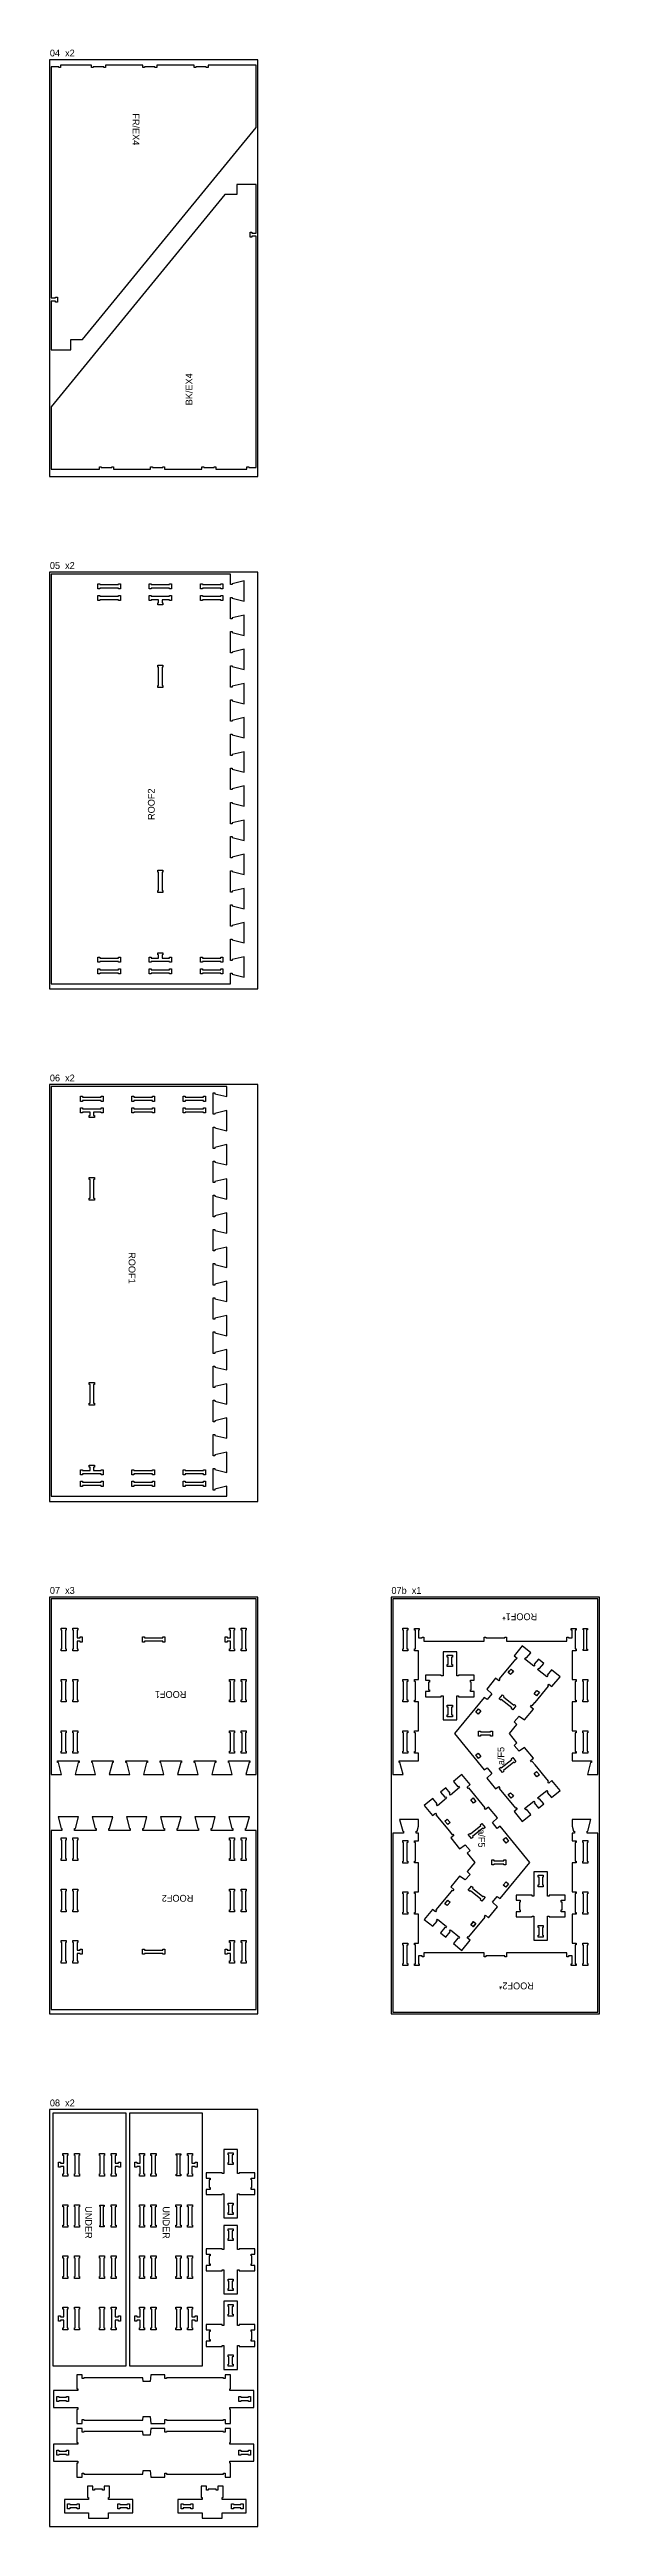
# Model space of a CAD drawing. Header units: inches. Extents: x -19170 to 42346, y 18707 to 54393.
# Drawn here: x 9126 to 12346, y 21707 to 36206 of the extents above; entities that cross this region are included whole.
import ezdxf

# ---------------------------------------------------------------- set-up
doc = ezdxf.new("R2010")
doc.units = ezdxf.units.IN
doc.header["$MEASUREMENT"] = 0
for name, color, linetype in [('0_SHEET_StructuralSheet 2440x1220x18', 1, 'CONTINUOUS'), ('1_3mmTOOL_2mmDEEP_CENTRE', 2, 'CONTINUOUS'), ('4_6mmTOOL_CUTTHROUGH_INSIDE', 4, 'CONTINUOUS'), ('5_6mmTOOL_CUTTHROUGH_OUTSIDE', 5, 'CONTINUOUS')]:
    doc.layers.add(name, color=color, linetype=linetype)

msp = doc.modelspace()

# ---------------------------------------------------------------- linework, layer by layer
at = {"layer": '0_SHEET_StructuralSheet 2440x1220x18'}
for points in [[(9126, 36147), (9126, 33707), (10346, 33707), (10346, 36147)], [(9126, 33147), (9126, 30707), (10346, 30707), (10346, 33147)], [(9126, 30147), (9126, 27707), (10346, 27707), (10346, 30147)], [(9126, 27147), (9126, 24707), (10346, 24707), (10346, 27147)], [(11126, 27147), (11126, 24707), (12346, 24707), (12346, 27147)], [(9126, 24147), (9126, 21707), (10346, 21707), (10346, 24147)]]:
    msp.add_lwpolyline(points, close=True, dxfattribs=at)
at = {"layer": '4_6mmTOOL_CUTTHROUGH_INSIDE'}
for points in [[(9529, 33049), (9529, 33054), (9421, 33054), (9421, 33049), (9409, 33049), (9409, 33079), (9421, 33079), (9421, 33074), (9529, 33074), (9529, 33079), (9541, 33079), (9541, 33049)], [(9709, 33049), (9709, 33079), (9721, 33079), (9721, 33074), (9829, 33074), (9829, 33079), (9841, 33079), (9841, 33049), (9829, 33049), (9829, 33054), (9721, 33054), (9721, 33049)], [(10009, 33049), (10009, 33079), (10021, 33079), (10021, 33074), (10129, 33074), (10129, 33079), (10141, 33079), (10141, 33049), (10129, 33049), (10129, 33054), (10021, 33054), (10021, 33049)], [(9529, 32981), (9529, 32986), (9421, 32986), (9421, 32981), (9409, 32981), (9409, 33011), (9421, 33011), (9421, 33006), (9529, 33006), (9529, 33011), (9541, 33011), (9541, 32981)], [(9760, 32955), (9760, 32967), (9765, 32967), (9765, 32986), (9721, 32986), (9721, 32981), (9709, 32981), (9709, 33011), (9721, 33011), (9721, 33006), (9829, 33006), (9829, 33011), (9841, 33011), (9841, 32981), (9829, 32981), (9829, 32986), (9785, 32986), (9785, 32967), (9790, 32967), (9790, 32955)], [(10009, 32981), (10009, 33011), (10021, 33011), (10021, 33006), (10129, 33006), (10129, 33011), (10141, 33011), (10141, 32981), (10129, 32981), (10129, 32986), (10021, 32986), (10021, 32981)], [(9760, 32471), (9760, 32483), (9765, 32483), (9765, 32591), (9760, 32591), (9760, 32603), (9790, 32603), (9790, 32591), (9785, 32591), (9785, 32483), (9790, 32483), (9790, 32471)], [(9760, 31403), (9790, 31403), (9790, 31391), (9785, 31391), (9785, 31283), (9790, 31283), (9790, 31271), (9760, 31271), (9760, 31283), (9765, 31283), (9765, 31391), (9760, 31391)], [(9529, 30893), (9541, 30893), (9541, 30863), (9529, 30863), (9529, 30868), (9421, 30868), (9421, 30863), (9409, 30863), (9409, 30893), (9421, 30893), (9421, 30888), (9529, 30888)], [(9760, 30919), (9790, 30919), (9790, 30907), (9785, 30907), (9785, 30888), (9829, 30888), (9829, 30893), (9841, 30893), (9841, 30863), (9829, 30863), (9829, 30868), (9721, 30868), (9721, 30863), (9709, 30863), (9709, 30893), (9721, 30893), (9721, 30888), (9765, 30888), (9765, 30907), (9760, 30907)], [(10009, 30893), (10021, 30893), (10021, 30888), (10129, 30888), (10129, 30893), (10141, 30893), (10141, 30863), (10129, 30863), (10129, 30868), (10021, 30868), (10021, 30863), (10009, 30863)], [(9529, 30825), (9541, 30825), (9541, 30795), (9529, 30795), (9529, 30800), (9421, 30800), (9421, 30795), (9409, 30795), (9409, 30825), (9421, 30825), (9421, 30820), (9529, 30820)], [(9709, 30825), (9721, 30825), (9721, 30820), (9829, 30820), (9829, 30825), (9841, 30825), (9841, 30795), (9829, 30795), (9829, 30800), (9721, 30800), (9721, 30795), (9709, 30795)], [(10009, 30825), (10021, 30825), (10021, 30820), (10129, 30820), (10129, 30825), (10141, 30825), (10141, 30795), (10129, 30795), (10129, 30800), (10021, 30800), (10021, 30795), (10009, 30795)], [(9440, 30049), (9428, 30049), (9428, 30054), (9320, 30054), (9320, 30049), (9308, 30049), (9308, 30079), (9320, 30079), (9320, 30074), (9428, 30074), (9428, 30079), (9440, 30079)], [(9740, 30049), (9728, 30049), (9728, 30054), (9620, 30054), (9620, 30049), (9608, 30049), (9608, 30079), (9620, 30079), (9620, 30074), (9728, 30074), (9728, 30079), (9740, 30079)], [(9908, 30049), (9908, 30079), (9920, 30079), (9920, 30074), (10028, 30074), (10028, 30079), (10040, 30079), (10040, 30049), (10028, 30049), (10028, 30054), (9920, 30054), (9920, 30049)], [(9389, 29955), (9359, 29955), (9359, 29967), (9364, 29967), (9364, 29986), (9320, 29986), (9320, 29981), (9308, 29981), (9308, 30011), (9320, 30011), (9320, 30006), (9428, 30006), (9428, 30011), (9440, 30011), (9440, 29981), (9428, 29981), (9428, 29986), (9384, 29986), (9384, 29967), (9389, 29967)], [(9740, 29981), (9728, 29981), (9728, 29986), (9620, 29986), (9620, 29981), (9608, 29981), (9608, 30011), (9620, 30011), (9620, 30006), (9728, 30006), (9728, 30011), (9740, 30011)], [(9908, 29981), (9908, 30011), (9920, 30011), (9920, 30006), (10028, 30006), (10028, 30011), (10040, 30011), (10040, 29981), (10028, 29981), (10028, 29986), (9920, 29986), (9920, 29981)], [(9389, 29471), (9359, 29471), (9359, 29483), (9364, 29483), (9364, 29591), (9359, 29591), (9359, 29603), (9389, 29603), (9389, 29591), (9384, 29591), (9384, 29483), (9389, 29483)], [(9389, 28403), (9389, 28391), (9384, 28391), (9384, 28283), (9389, 28283), (9389, 28271), (9359, 28271), (9359, 28283), (9364, 28283), (9364, 28391), (9359, 28391), (9359, 28403)], [(9389, 27919), (9389, 27907), (9384, 27907), (9384, 27888), (9428, 27888), (9428, 27893), (9440, 27893), (9440, 27863), (9428, 27863), (9428, 27868), (9320, 27868), (9320, 27863), (9308, 27863), (9308, 27893), (9320, 27893), (9320, 27888), (9364, 27888), (9364, 27907), (9359, 27907), (9359, 27919)], [(9740, 27893), (9740, 27863), (9728, 27863), (9728, 27868), (9620, 27868), (9620, 27863), (9608, 27863), (9608, 27893), (9620, 27893), (9620, 27888), (9728, 27888), (9728, 27893)], [(9908, 27893), (9920, 27893), (9920, 27888), (10028, 27888), (10028, 27893), (10040, 27893), (10040, 27863), (10028, 27863), (10028, 27868), (9920, 27868), (9920, 27863), (9908, 27863)], [(9440, 27825), (9440, 27795), (9428, 27795), (9428, 27800), (9320, 27800), (9320, 27795), (9308, 27795), (9308, 27825), (9320, 27825), (9320, 27820), (9428, 27820), (9428, 27825)], [(9740, 27825), (9740, 27795), (9728, 27795), (9728, 27800), (9620, 27800), (9620, 27795), (9608, 27795), (9608, 27825), (9620, 27825), (9620, 27820), (9728, 27820), (9728, 27825)], [(9908, 27825), (9920, 27825), (9920, 27820), (10028, 27820), (10028, 27825), (10040, 27825), (10040, 27795), (10028, 27795), (10028, 27800), (9920, 27800), (9920, 27795), (9908, 27795)], [(9224, 26833), (9194, 26833), (9194, 26845), (9199, 26845), (9199, 26953), (9194, 26953), (9194, 26965), (9224, 26965), (9224, 26953), (9219, 26953), (9219, 26845), (9224, 26845)], [(9292, 26833), (9262, 26833), (9262, 26845), (9267, 26845), (9267, 26953), (9262, 26953), (9262, 26965), (9292, 26965), (9292, 26953), (9287, 26953), (9287, 26909), (9306, 26909), (9306, 26914), (9318, 26914), (9318, 26884), (9306, 26884), (9306, 26889), (9287, 26889), (9287, 26845), (9292, 26845)], [(9670, 26884), (9670, 26914), (9682, 26914), (9682, 26909), (9790, 26909), (9790, 26914), (9802, 26914), (9802, 26884), (9790, 26884), (9790, 26889), (9682, 26889), (9682, 26884)], [(10180, 26833), (10180, 26845), (10185, 26845), (10185, 26889), (10166, 26889), (10166, 26884), (10154, 26884), (10154, 26914), (10166, 26914), (10166, 26909), (10185, 26909), (10185, 26953), (10180, 26953), (10180, 26965), (10210, 26965), (10210, 26953), (10205, 26953), (10205, 26845), (10210, 26845), (10210, 26833)], [(10248, 26833), (10248, 26845), (10253, 26845), (10253, 26953), (10248, 26953), (10248, 26965), (10278, 26965), (10278, 26953), (10273, 26953), (10273, 26845), (10278, 26845), (10278, 26833)], [(11224, 26965), (11224, 26953), (11219, 26953), (11219, 26845), (11224, 26845), (11224, 26833), (11194, 26833), (11194, 26845), (11199, 26845), (11199, 26953), (11194, 26953), (11194, 26965)], [(12250, 26963), (12276, 26963), (12276, 26955), (12271, 26955), (12271, 26843), (12276, 26843), (12276, 26835), (12250, 26835), (12250, 26843), (12255, 26843), (12255, 26955), (12250, 26955)], [(11455, 26740), (11455, 26752), (11460, 26752), (11460, 26796), (11455, 26796), (11455, 26808), (11485, 26808), (11485, 26796), (11480, 26796), (11480, 26752), (11485, 26752), (11485, 26740)], [(11812, 26705), (11820, 26715), (11828, 26725), (11820, 26715)], [(11842, 26714), (11826, 26693), (11812, 26705), (11828, 26725)], [(11826, 26693), (11834, 26704), (11842, 26714), (11834, 26704)], [(9224, 26545), (9224, 26533), (9194, 26533), (9194, 26545), (9199, 26545), (9199, 26653), (9194, 26653), (9194, 26665), (9224, 26665), (9224, 26653), (9219, 26653), (9219, 26545)], [(9292, 26545), (9292, 26533), (9262, 26533), (9262, 26545), (9267, 26545), (9267, 26653), (9262, 26653), (9262, 26665), (9292, 26665), (9292, 26653), (9287, 26653), (9287, 26545)], [(10180, 26545), (10185, 26545), (10185, 26653), (10180, 26653), (10180, 26665), (10210, 26665), (10210, 26653), (10205, 26653), (10205, 26545), (10210, 26545), (10210, 26533), (10180, 26533)], [(10248, 26545), (10253, 26545), (10253, 26653), (10248, 26653), (10248, 26665), (10278, 26665), (10278, 26653), (10273, 26653), (10273, 26545), (10278, 26545), (10278, 26533), (10248, 26533)], [(11224, 26665), (11224, 26653), (11219, 26653), (11219, 26545), (11224, 26545), (11224, 26533), (11194, 26533), (11194, 26545), (11199, 26545), (11199, 26653), (11194, 26653), (11194, 26665)], [(11838, 26487), (11829, 26495), (11832, 26499), (11771, 26548), (11768, 26544), (11759, 26552), (11778, 26575), (11787, 26567), (11784, 26564), (11844, 26514), (11848, 26518), (11857, 26511)], [(11977, 26569), (11963, 26581), (11980, 26601), (11994, 26590)], [(12248, 26665), (12278, 26665), (12278, 26653), (12273, 26653), (12273, 26545), (12278, 26545), (12278, 26533), (12248, 26533), (12248, 26545), (12253, 26545), (12253, 26653), (12248, 26653)], [(11455, 26514), (11485, 26514), (11485, 26502), (11480, 26502), (11480, 26458), (11485, 26458), (11485, 26446), (11455, 26446), (11455, 26458), (11460, 26458), (11460, 26502), (11455, 26502)], [(11636, 26461), (11622, 26473), (11638, 26493), (11652, 26481)], [(9224, 26365), (9224, 26353), (9219, 26353), (9219, 26245), (9224, 26245), (9224, 26233), (9194, 26233), (9194, 26245), (9199, 26245), (9199, 26353), (9194, 26353), (9194, 26365)], [(9292, 26365), (9292, 26353), (9287, 26353), (9287, 26245), (9292, 26245), (9292, 26233), (9262, 26233), (9262, 26245), (9267, 26245), (9267, 26353), (9262, 26353), (9262, 26365)], [(10180, 26365), (10210, 26365), (10210, 26353), (10205, 26353), (10205, 26245), (10210, 26245), (10210, 26233), (10180, 26233), (10180, 26245), (10185, 26245), (10185, 26353), (10180, 26353)], [(10248, 26365), (10278, 26365), (10278, 26353), (10273, 26353), (10273, 26245), (10278, 26245), (10278, 26233), (10248, 26233), (10248, 26245), (10253, 26245), (10253, 26353), (10248, 26353)], [(11224, 26365), (11224, 26353), (11219, 26353), (11219, 26245), (11224, 26245), (11224, 26233), (11194, 26233), (11194, 26245), (11199, 26245), (11199, 26353), (11194, 26353), (11194, 26365)], [(11707, 26333), (11707, 26338), (11649, 26338), (11649, 26333), (11637, 26333), (11637, 26363), (11649, 26363), (11649, 26358), (11707, 26358), (11707, 26363), (11719, 26363), (11719, 26333)], [(12248, 26365), (12278, 26365), (12278, 26353), (12273, 26353), (12273, 26245), (12278, 26245), (12278, 26233), (12248, 26233), (12248, 26245), (12253, 26245), (12253, 26353), (12248, 26353)], [(11652, 26214), (11638, 26203), (11622, 26223), (11636, 26234)], [(11759, 26144), (11768, 26151), (11771, 26147), (11832, 26197), (11829, 26200), (11838, 26208), (11857, 26185), (11848, 26177), (11845, 26181), (11784, 26132), (11787, 26128), (11778, 26120)], [(11963, 26115), (11977, 26126), (11994, 26106), (11980, 26095)], [(11609, 25940), (11601, 25950), (11593, 25960), (11607, 25971), (11615, 25961), (11623, 25951)], [(11826, 26002), (11834, 25992), (11842, 25982), (11828, 25970), (11820, 25981), (11812, 25991)], [(11472, 25827), (11458, 25815), (11441, 25836), (11455, 25847)], [(11597, 25734), (11578, 25757), (11587, 25764), (11591, 25761), (11651, 25810), (11648, 25814), (11657, 25821), (11676, 25798), (11667, 25790), (11664, 25794), (11603, 25745), (11606, 25741)], [(9224, 25605), (9194, 25605), (9194, 25617), (9199, 25617), (9199, 25725), (9194, 25725), (9194, 25737), (9224, 25737), (9224, 25725), (9219, 25725), (9219, 25617), (9224, 25617)], [(9292, 25605), (9262, 25605), (9262, 25617), (9267, 25617), (9267, 25725), (9262, 25725), (9262, 25737), (9292, 25737), (9292, 25725), (9287, 25725), (9287, 25617), (9292, 25617)], [(10180, 25605), (10180, 25617), (10185, 25617), (10185, 25725), (10180, 25725), (10180, 25737), (10210, 25737), (10210, 25725), (10205, 25725), (10205, 25617), (10210, 25617), (10210, 25605)], [(10248, 25605), (10248, 25617), (10253, 25617), (10253, 25725), (10248, 25725), (10248, 25737), (10278, 25737), (10278, 25725), (10273, 25725), (10273, 25617), (10278, 25617), (10278, 25605)], [(11224, 25590), (11194, 25590), (11194, 25602), (11199, 25602), (11199, 25710), (11194, 25710), (11194, 25722), (11224, 25722), (11224, 25710), (11219, 25710), (11219, 25602), (11224, 25602)], [(11799, 25707), (11783, 25728), (11797, 25739), (11813, 25719)], [(12248, 25590), (12248, 25602), (12253, 25602), (12253, 25710), (12248, 25710), (12248, 25722), (12278, 25722), (12278, 25710), (12273, 25710), (12273, 25602), (12278, 25602), (12278, 25590)], [(11716, 25609), (11728, 25609), (11728, 25604), (11786, 25604), (11786, 25609), (11798, 25609), (11798, 25579), (11786, 25579), (11786, 25584), (11728, 25584), (11728, 25579), (11716, 25579)], [(9224, 25317), (9224, 25305), (9194, 25305), (9194, 25317), (9199, 25317), (9199, 25425), (9194, 25425), (9194, 25437), (9224, 25437), (9224, 25425), (9219, 25425), (9219, 25317)], [(9292, 25317), (9292, 25305), (9262, 25305), (9262, 25317), (9267, 25317), (9267, 25425), (9262, 25425), (9262, 25437), (9292, 25437), (9292, 25425), (9287, 25425), (9287, 25317)], [(10180, 25317), (10185, 25317), (10185, 25425), (10180, 25425), (10180, 25437), (10210, 25437), (10210, 25425), (10205, 25425), (10205, 25317), (10210, 25317), (10210, 25305), (10180, 25305)], [(10248, 25317), (10253, 25317), (10253, 25425), (10248, 25425), (10248, 25437), (10278, 25437), (10278, 25425), (10273, 25425), (10273, 25317), (10278, 25317), (10278, 25305), (10248, 25305)], [(11224, 25290), (11194, 25290), (11194, 25302), (11199, 25302), (11199, 25410), (11194, 25410), (11194, 25422), (11224, 25422), (11224, 25410), (11219, 25410), (11219, 25302), (11224, 25302)], [(11597, 25454), (11606, 25447), (11603, 25443), (11664, 25394), (11667, 25397), (11676, 25390), (11657, 25367), (11648, 25374), (11651, 25378), (11591, 25427), (11588, 25423), (11578, 25431)], [(11799, 25480), (11813, 25469), (11797, 25449), (11783, 25460)], [(11987, 25451), (11987, 25463), (11992, 25463), (11992, 25507), (11987, 25507), (11987, 25519), (12017, 25519), (12017, 25507), (12012, 25507), (12012, 25463), (12017, 25463), (12017, 25451)], [(12248, 25290), (12248, 25302), (12253, 25302), (12253, 25410), (12248, 25410), (12248, 25422), (12278, 25422), (12278, 25410), (12273, 25410), (12273, 25302), (12278, 25302), (12278, 25290)], [(11472, 25361), (11455, 25341), (11441, 25352), (11458, 25372)], [(11609, 25248), (11601, 25238), (11593, 25228), (11601, 25238)], [(11623, 25237), (11607, 25217), (11593, 25228), (11609, 25248)], [(11623, 25237), (11615, 25227), (11607, 25217), (11615, 25227)], [(9224, 25137), (9224, 25125), (9219, 25125), (9219, 25017), (9224, 25017), (9224, 25005), (9194, 25005), (9194, 25017), (9199, 25017), (9199, 25125), (9194, 25125), (9194, 25137)], [(9292, 25137), (9292, 25125), (9287, 25125), (9287, 25081), (9306, 25081), (9306, 25086), (9318, 25086), (9318, 25056), (9306, 25056), (9306, 25061), (9287, 25061), (9287, 25017), (9292, 25017), (9292, 25005), (9262, 25005), (9262, 25017), (9267, 25017), (9267, 25125), (9262, 25125), (9262, 25137)], [(9670, 25086), (9682, 25086), (9682, 25081), (9790, 25081), (9790, 25086), (9802, 25086), (9802, 25056), (9790, 25056), (9790, 25061), (9682, 25061), (9682, 25056), (9670, 25056)], [(10154, 25086), (10166, 25086), (10166, 25081), (10185, 25081), (10185, 25125), (10180, 25125), (10180, 25137), (10210, 25137), (10210, 25125), (10205, 25125), (10205, 25017), (10210, 25017), (10210, 25005), (10180, 25005), (10180, 25017), (10185, 25017), (10185, 25061), (10166, 25061), (10166, 25056), (10154, 25056)], [(10248, 25137), (10278, 25137), (10278, 25125), (10273, 25125), (10273, 25017), (10278, 25017), (10278, 25005), (10248, 25005), (10248, 25017), (10253, 25017), (10253, 25125), (10248, 25125)], [(11224, 25110), (11219, 25110), (11219, 25002), (11224, 25002), (11224, 24990), (11194, 24990), (11194, 25002), (11199, 25002), (11199, 25110), (11194, 25110), (11194, 25122), (11224, 25122)], [(11987, 25225), (12017, 25225), (12017, 25213), (12012, 25213), (12012, 25169), (12017, 25169), (12017, 25157), (11987, 25157), (11987, 25169), (11992, 25169), (11992, 25213), (11987, 25213)], [(12248, 25110), (12248, 25122), (12278, 25122), (12278, 25110), (12273, 25110), (12273, 25002), (12278, 25002), (12278, 24990), (12248, 24990), (12248, 25002), (12253, 25002), (12253, 25110)], [(9234, 23758), (9204, 23758), (9204, 23770), (9209, 23770), (9209, 23814), (9190, 23814), (9190, 23809), (9178, 23809), (9178, 23839), (9190, 23839), (9190, 23834), (9209, 23834), (9209, 23878), (9204, 23878), (9204, 23890), (9234, 23890), (9234, 23878), (9229, 23878), (9229, 23770), (9234, 23770)], [(9302, 23758), (9272, 23758), (9272, 23770), (9277, 23770), (9277, 23878), (9272, 23878), (9272, 23890), (9302, 23890), (9302, 23878), (9297, 23878), (9297, 23770), (9302, 23770)], [(9418, 23758), (9418, 23770), (9423, 23770), (9423, 23878), (9418, 23878), (9418, 23890), (9448, 23890), (9448, 23878), (9443, 23878), (9443, 23770), (9448, 23770), (9448, 23758)], [(9486, 23758), (9486, 23770), (9491, 23770), (9491, 23878), (9486, 23878), (9486, 23890), (9516, 23890), (9516, 23878), (9511, 23878), (9511, 23834), (9530, 23834), (9530, 23839), (9542, 23839), (9542, 23809), (9530, 23809), (9530, 23814), (9511, 23814), (9511, 23770), (9516, 23770), (9516, 23758)], [(9682, 23758), (9652, 23758), (9652, 23770), (9657, 23770), (9657, 23814), (9638, 23814), (9638, 23809), (9626, 23809), (9626, 23839), (9638, 23839), (9638, 23834), (9657, 23834), (9657, 23878), (9652, 23878), (9652, 23890), (9682, 23890), (9682, 23878), (9677, 23878), (9677, 23770), (9682, 23770)], [(9750, 23758), (9720, 23758), (9720, 23770), (9725, 23770), (9725, 23878), (9720, 23878), (9720, 23890), (9750, 23890), (9750, 23878), (9745, 23878), (9745, 23770), (9750, 23770)], [(9868, 23760), (9868, 23768), (9873, 23768), (9873, 23880), (9868, 23880), (9868, 23888), (9894, 23888), (9894, 23880), (9889, 23880), (9889, 23768), (9894, 23768), (9894, 23760)], [(9934, 23758), (9934, 23770), (9939, 23770), (9939, 23878), (9934, 23878), (9934, 23890), (9964, 23890), (9964, 23878), (9959, 23878), (9959, 23834), (9978, 23834), (9978, 23839), (9990, 23839), (9990, 23809), (9978, 23809), (9978, 23814), (9959, 23814), (9959, 23770), (9964, 23770), (9964, 23758)], [(10171, 23826), (10171, 23838), (10176, 23838), (10176, 23882), (10171, 23882), (10171, 23894), (10201, 23894), (10201, 23882), (10196, 23882), (10196, 23838), (10201, 23838), (10201, 23826)], [(9234, 23458), (9204, 23458), (9204, 23470), (9209, 23470), (9209, 23578), (9204, 23578), (9204, 23590), (9234, 23590), (9234, 23578), (9229, 23578), (9229, 23470), (9234, 23470)], [(9302, 23458), (9272, 23458), (9272, 23470), (9277, 23470), (9277, 23578), (9272, 23578), (9272, 23590), (9302, 23590), (9302, 23578), (9297, 23578), (9297, 23470), (9302, 23470)], [(9420, 23460), (9420, 23468), (9425, 23468), (9425, 23580), (9420, 23580), (9420, 23588), (9446, 23588), (9446, 23580), (9441, 23580), (9441, 23468), (9446, 23468), (9446, 23460)], [(9486, 23458), (9486, 23470), (9491, 23470), (9491, 23578), (9486, 23578), (9486, 23590), (9516, 23590), (9516, 23578), (9511, 23578), (9511, 23470), (9516, 23470), (9516, 23458)], [(9682, 23458), (9652, 23458), (9652, 23470), (9657, 23470), (9657, 23578), (9652, 23578), (9652, 23590), (9682, 23590), (9682, 23578), (9677, 23578), (9677, 23470), (9682, 23470)], [(9750, 23458), (9720, 23458), (9720, 23470), (9725, 23470), (9725, 23578), (9720, 23578), (9720, 23590), (9750, 23590), (9750, 23578), (9745, 23578), (9745, 23470), (9750, 23470)], [(9866, 23458), (9866, 23470), (9871, 23470), (9871, 23578), (9866, 23578), (9866, 23590), (9896, 23590), (9896, 23578), (9891, 23578), (9891, 23470), (9896, 23470), (9896, 23458)], [(9934, 23458), (9934, 23470), (9939, 23470), (9939, 23578), (9934, 23578), (9934, 23590), (9964, 23590), (9964, 23578), (9959, 23578), (9959, 23470), (9964, 23470), (9964, 23458)], [(10171, 23600), (10201, 23600), (10201, 23588), (10196, 23588), (10196, 23544), (10201, 23544), (10201, 23532), (10171, 23532), (10171, 23544), (10176, 23544), (10176, 23588), (10171, 23588)], [(10171, 23381), (10171, 23393), (10176, 23393), (10176, 23437), (10171, 23437), (10171, 23449), (10201, 23449), (10201, 23437), (10196, 23437), (10196, 23393), (10201, 23393), (10201, 23381)], [(9234, 23158), (9204, 23158), (9204, 23170), (9209, 23170), (9209, 23278), (9204, 23278), (9204, 23290), (9234, 23290), (9234, 23278), (9229, 23278), (9229, 23170), (9234, 23170)], [(9302, 23158), (9272, 23158), (9272, 23170), (9277, 23170), (9277, 23278), (9272, 23278), (9272, 23290), (9302, 23290), (9302, 23278), (9297, 23278), (9297, 23170), (9302, 23170)], [(9418, 23158), (9418, 23170), (9423, 23170), (9423, 23278), (9418, 23278), (9418, 23290), (9448, 23290), (9448, 23278), (9443, 23278), (9443, 23170), (9448, 23170), (9448, 23158)], [(9486, 23158), (9486, 23170), (9491, 23170), (9491, 23278), (9486, 23278), (9486, 23290), (9516, 23290), (9516, 23278), (9511, 23278), (9511, 23170), (9516, 23170), (9516, 23158)], [(9682, 23158), (9652, 23158), (9652, 23170), (9657, 23170), (9657, 23278), (9652, 23278), (9652, 23290), (9682, 23290), (9682, 23278), (9677, 23278), (9677, 23170), (9682, 23170)], [(9750, 23158), (9720, 23158), (9720, 23170), (9725, 23170), (9725, 23278), (9720, 23278), (9720, 23290), (9750, 23290), (9750, 23278), (9745, 23278), (9745, 23170), (9750, 23170)], [(9866, 23158), (9866, 23170), (9871, 23170), (9871, 23278), (9866, 23278), (9866, 23290), (9896, 23290), (9896, 23278), (9891, 23278), (9891, 23170), (9896, 23170), (9896, 23158)], [(9934, 23158), (9934, 23170), (9939, 23170), (9939, 23278), (9934, 23278), (9934, 23290), (9964, 23290), (9964, 23278), (9959, 23278), (9959, 23170), (9964, 23170), (9964, 23158)], [(10201, 23155), (10201, 23143), (10196, 23143), (10196, 23099), (10201, 23099), (10201, 23087), (10171, 23087), (10171, 23099), (10176, 23099), (10176, 23143), (10171, 23143), (10171, 23155)], [(9234, 22858), (9204, 22858), (9204, 22870), (9209, 22870), (9209, 22914), (9190, 22914), (9190, 22909), (9178, 22909), (9178, 22939), (9190, 22939), (9190, 22934), (9209, 22934), (9209, 22978), (9204, 22978), (9204, 22990), (9234, 22990), (9234, 22978), (9229, 22978), (9229, 22870), (9234, 22870)], [(9302, 22858), (9272, 22858), (9272, 22870), (9277, 22870), (9277, 22978), (9272, 22978), (9272, 22990), (9302, 22990), (9302, 22978), (9297, 22978), (9297, 22870), (9302, 22870)], [(9418, 22858), (9418, 22870), (9423, 22870), (9423, 22978), (9418, 22978), (9418, 22990), (9448, 22990), (9448, 22978), (9443, 22978), (9443, 22870), (9448, 22870), (9448, 22858)], [(9486, 22858), (9486, 22870), (9491, 22870), (9491, 22978), (9486, 22978), (9486, 22990), (9516, 22990), (9516, 22978), (9511, 22978), (9511, 22934), (9530, 22934), (9530, 22939), (9542, 22939), (9542, 22909), (9530, 22909), (9530, 22914), (9511, 22914), (9511, 22870), (9516, 22870), (9516, 22858)], [(9682, 22858), (9652, 22858), (9652, 22870), (9657, 22870), (9657, 22914), (9638, 22914), (9638, 22909), (9626, 22909), (9626, 22939), (9638, 22939), (9638, 22934), (9657, 22934), (9657, 22978), (9652, 22978), (9652, 22990), (9682, 22990), (9682, 22978), (9677, 22978), (9677, 22870), (9682, 22870)], [(9750, 22858), (9720, 22858), (9720, 22870), (9725, 22870), (9725, 22978), (9720, 22978), (9720, 22990), (9750, 22990), (9750, 22978), (9745, 22978), (9745, 22870), (9750, 22870)], [(9866, 22858), (9866, 22870), (9871, 22870), (9871, 22978), (9866, 22978), (9866, 22990), (9896, 22990), (9896, 22978), (9891, 22978), (9891, 22870), (9896, 22870), (9896, 22858)], [(9934, 22858), (9934, 22870), (9939, 22870), (9939, 22978), (9934, 22978), (9934, 22990), (9964, 22990), (9964, 22978), (9959, 22978), (9959, 22934), (9978, 22934), (9978, 22939), (9990, 22939), (9990, 22909), (9978, 22909), (9978, 22914), (9959, 22914), (9959, 22870), (9964, 22870), (9964, 22858)], [(10171, 22938), (10171, 22950), (10176, 22950), (10176, 22994), (10171, 22994), (10171, 23006), (10201, 23006), (10201, 22994), (10196, 22994), (10196, 22950), (10201, 22950), (10201, 22938)], [(10171, 22712), (10201, 22712), (10201, 22700), (10196, 22700), (10196, 22656), (10201, 22656), (10201, 22644), (10171, 22644), (10171, 22656), (10176, 22656), (10176, 22700), (10171, 22700)], [(9237, 22468), (9237, 22438), (9225, 22438), (9225, 22443), (9181, 22443), (9181, 22438), (9169, 22438), (9169, 22468), (9181, 22468), (9181, 22463), (9225, 22463), (9225, 22468)], [(10235, 22468), (10247, 22468), (10247, 22463), (10291, 22463), (10291, 22468), (10303, 22468), (10303, 22438), (10291, 22438), (10291, 22443), (10247, 22443), (10247, 22438), (10235, 22438)], [(9237, 22123), (9225, 22123), (9225, 22128), (9181, 22128), (9181, 22123), (9169, 22123), (9169, 22153), (9181, 22153), (9181, 22148), (9225, 22148), (9225, 22153), (9237, 22153)], [(10235, 22123), (10235, 22153), (10247, 22153), (10247, 22148), (10291, 22148), (10291, 22153), (10303, 22153), (10303, 22123), (10291, 22123), (10291, 22128), (10247, 22128), (10247, 22123)], [(9300, 21810), (9288, 21810), (9288, 21815), (9244, 21815), (9244, 21810), (9232, 21810), (9232, 21840), (9244, 21840), (9244, 21835), (9288, 21835), (9288, 21840), (9300, 21840)], [(9526, 21840), (9538, 21840), (9538, 21835), (9582, 21835), (9582, 21840), (9594, 21840), (9594, 21810), (9582, 21810), (9582, 21815), (9538, 21815), (9538, 21810), (9526, 21810)], [(9965, 21810), (9953, 21810), (9953, 21815), (9909, 21815), (9909, 21810), (9897, 21810), (9897, 21840), (9909, 21840), (9909, 21835), (9953, 21835), (9953, 21840), (9965, 21840)], [(10191, 21840), (10203, 21840), (10203, 21835), (10247, 21835), (10247, 21840), (10259, 21840), (10259, 21810), (10247, 21810), (10247, 21815), (10203, 21815), (10203, 21810), (10191, 21810)]]:
    msp.add_lwpolyline(points, close=True, dxfattribs=at)
at = {"layer": '5_6mmTOOL_CUTTHROUGH_OUTSIDE'}
for points in [[(10336, 35750), (10336, 36115), (10054, 36115), (10054, 36101), (10043, 36101), (10043, 36106), (9982, 36106), (9982, 36101), (9972, 36101), (9972, 36115), (9754, 36115), (9754, 36101), (9743, 36101), (9743, 36106), (9682, 36106), (9682, 36101), (9672, 36101), (9672, 36115), (9454, 36115), (9454, 36101), (9443, 36101), (9443, 36106), (9382, 36106), (9382, 36101), (9372, 36101), (9372, 36115), (9191, 36115), (9191, 36101), (9180, 36101), (9180, 36106), (9136, 36106), (9136, 34752), (9161, 34752), (9161, 34757), (9172, 34757), (9172, 34728), (9161, 34728), (9161, 34733), (9136, 34733), (9136, 34448), (9250, 34448), (9250, 34509), (9320, 34509)], [(10336, 35114), (10311, 35114), (10311, 35109), (10300, 35109), (10300, 35137), (10311, 35137), (10311, 35132), (10336, 35132), (10336, 35417), (10222, 35417), (10222, 35357), (10152, 35357), (9136, 34115), (9136, 33750), (9418, 33750), (9418, 33764), (9429, 33764), (9429, 33759), (9490, 33759), (9490, 33764), (9500, 33764), (9500, 33750), (9718, 33750), (9718, 33764), (9729, 33764), (9729, 33759), (9790, 33759), (9790, 33764), (9800, 33764), (9800, 33750), (10018, 33750), (10018, 33764), (10029, 33764), (10029, 33759), (10090, 33759), (10090, 33764), (10100, 33764), (10100, 33750), (10281, 33750), (10281, 33764), (10292, 33764), (10292, 33759), (10336, 33759)], [(10185, 31999), (10195, 31999), (10195, 31994), (10265, 31977), (10265, 32096), (10195, 32079), (10195, 32074), (10185, 32074), (10185, 32199), (10195, 32199), (10195, 32194), (10265, 32177), (10265, 32296), (10195, 32279), (10195, 32274), (10185, 32274), (10185, 32399), (10195, 32399), (10195, 32394), (10265, 32377), (10265, 32496), (10195, 32479), (10195, 32474), (10185, 32474), (10185, 32599), (10195, 32599), (10195, 32594), (10265, 32577), (10265, 32696), (10195, 32679), (10195, 32674), (10185, 32674), (10185, 32799), (10195, 32799), (10195, 32794), (10265, 32777), (10265, 32896), (10195, 32879), (10195, 32874), (10185, 32874), (10185, 32999), (10195, 32999), (10195, 32994), (10265, 32977), (10265, 33096), (10195, 33079), (10195, 33074), (10185, 33074), (10185, 33136), (9136, 33136), (9136, 30737), (10185, 30737), (10185, 30799), (10195, 30799), (10195, 30794), (10265, 30777), (10265, 30896), (10195, 30879), (10195, 30874), (10185, 30874), (10185, 30999), (10195, 30999), (10195, 30994), (10265, 30977), (10265, 31096), (10195, 31079), (10195, 31074), (10185, 31074), (10185, 31199), (10195, 31199), (10195, 31194), (10265, 31177), (10265, 31296), (10195, 31279), (10195, 31274), (10185, 31274), (10185, 31399), (10195, 31399), (10195, 31394), (10265, 31377), (10265, 31496), (10195, 31479), (10195, 31474), (10185, 31474), (10185, 31599), (10195, 31599), (10195, 31594), (10265, 31577), (10265, 31696), (10195, 31679), (10195, 31674), (10185, 31674), (10185, 31799), (10195, 31799), (10195, 31794), (10265, 31777), (10265, 31896), (10195, 31879), (10195, 31874), (10185, 31874)], [(10084, 28899), (10094, 28899), (10094, 28894), (10164, 28877), (10164, 28996), (10094, 28979), (10094, 28974), (10084, 28974), (10084, 29099), (10094, 29099), (10094, 29094), (10164, 29077), (10164, 29196), (10094, 29179), (10094, 29174), (10084, 29174), (10084, 29299), (10094, 29299), (10094, 29294), (10164, 29277), (10164, 29396), (10094, 29379), (10094, 29374), (10084, 29374), (10084, 29499), (10094, 29499), (10094, 29494), (10164, 29477), (10164, 29596), (10094, 29579), (10094, 29574), (10084, 29574), (10084, 29699), (10094, 29699), (10094, 29694), (10164, 29677), (10164, 29796), (10094, 29779), (10094, 29774), (10084, 29774), (10084, 29899), (10094, 29899), (10094, 29894), (10164, 29877), (10164, 29996), (10094, 29979), (10094, 29974), (10084, 29974), (10084, 30099), (10094, 30099), (10094, 30094), (10164, 30077), (10164, 30136), (9136, 30136), (9136, 27737), (10164, 27737), (10164, 27796), (10094, 27779), (10094, 27774), (10084, 27774), (10084, 27899), (10094, 27899), (10094, 27894), (10164, 27877), (10164, 27996), (10094, 27979), (10094, 27974), (10084, 27974), (10084, 28099), (10094, 28099), (10094, 28094), (10164, 28077), (10164, 28196), (10094, 28179), (10094, 28174), (10084, 28174), (10084, 28299), (10094, 28299), (10094, 28294), (10164, 28277), (10164, 28396), (10094, 28379), (10094, 28374), (10084, 28374), (10084, 28499), (10094, 28499), (10094, 28494), (10164, 28477), (10164, 28596), (10094, 28579), (10094, 28574), (10084, 28574), (10084, 28699), (10094, 28699), (10094, 28694), (10164, 28677), (10164, 28796), (10094, 28779), (10094, 28774), (10084, 28774)], [(10336, 27136), (9136, 27136), (9136, 26109), (9196, 26109), (9178, 26178), (9173, 26178), (9173, 26189), (9299, 26189), (9299, 26178), (9294, 26178), (9276, 26109), (9396, 26109), (9378, 26178), (9373, 26178), (9373, 26189), (9499, 26189), (9499, 26178), (9494, 26178), (9476, 26109), (9596, 26109), (9578, 26178), (9573, 26178), (9573, 26189), (9699, 26189), (9699, 26178), (9694, 26178), (9676, 26109), (9796, 26109), (9778, 26178), (9773, 26178), (9773, 26189), (9899, 26189), (9899, 26178), (9894, 26178), (9876, 26109), (9996, 26109), (9978, 26178), (9973, 26178), (9973, 26189), (10099, 26189), (10099, 26178), (10094, 26178), (10076, 26109), (10196, 26109), (10178, 26178), (10173, 26178), (10173, 26189), (10299, 26189), (10299, 26178), (10294, 26178), (10276, 26109), (10336, 26109)], [(12336, 27136), (11136, 27136), (11136, 26109), (11196, 26109), (11178, 26178), (11173, 26178), (11173, 26189), (11286, 26189), (11286, 26233), (11263, 26233), (11263, 26244), (11268, 26244), (11268, 26353), (11263, 26353), (11263, 26364), (11286, 26364), (11286, 26533), (11263, 26533), (11263, 26544), (11268, 26544), (11268, 26653), (11263, 26653), (11263, 26664), (11286, 26664), (11286, 26833), (11263, 26833), (11263, 26844), (11268, 26844), (11268, 26953), (11263, 26953), (11263, 26964), (11291, 26964), (11291, 26953), (11286, 26953), (11286, 26908), (11307, 26908), (11307, 26913), (11317, 26913), (11317, 26890), (11671, 26890), (11671, 26913), (11681, 26913), (11681, 26908), (11791, 26908), (11791, 26913), (11801, 26913), (11801, 26890), (12155, 26890), (12155, 26913), (12165, 26913), (12165, 26908), (12186, 26908), (12186, 26953), (12181, 26953), (12181, 26964), (12209, 26964), (12209, 26953), (12204, 26953), (12204, 26844), (12209, 26844), (12209, 26833), (12186, 26833), (12186, 26664), (12209, 26664), (12209, 26653), (12204, 26653), (12204, 26544), (12209, 26544), (12209, 26533), (12186, 26533), (12186, 26364), (12209, 26364), (12209, 26353), (12204, 26353), (12204, 26244), (12209, 26244), (12209, 26233), (12186, 26233), (12186, 26189), (12299, 26189), (12299, 26178), (12294, 26178), (12276, 26109), (12336, 26109)], [(11595, 26650), (11590, 26650), (11590, 26661), (11613, 26661), (11613, 26691), (11520, 26691), (11520, 26686), (11510, 26686), (11510, 26827), (11430, 26827), (11430, 26686), (11420, 26686), (11420, 26691), (11327, 26691), (11327, 26661), (11350, 26661), (11350, 26650), (11345, 26650), (11345, 26605), (11350, 26605), (11350, 26594), (11327, 26594), (11327, 26564), (11420, 26564), (11420, 26569), (11430, 26569), (11430, 26428), (11510, 26428), (11510, 26569), (11520, 26569), (11520, 26564), (11613, 26564), (11613, 26594), (11590, 26594), (11590, 26605), (11595, 26605)], [(11908, 26267), (11875, 26245), (11847, 26278), (11863, 26294), (11819, 26348), (11863, 26402), (11847, 26417), (11875, 26451), (11908, 26428), (11959, 26491), (11942, 26505), (11948, 26514), (11952, 26510), (11968, 26530), (11969, 26531), (12047, 26626), (12043, 26629), (12049, 26637), (12067, 26623), (12115, 26681), (12065, 26722), (12040, 26691), (12044, 26688), (12038, 26680), (11984, 26724), (11991, 26732), (11995, 26729), (12020, 26759), (11989, 26784), (11964, 26754), (11968, 26750), (11962, 26742), (11908, 26786), (11915, 26794), (11919, 26791), (11944, 26821), (11894, 26862), (11846, 26804), (11864, 26789), (11857, 26781), (11854, 26784), (11759, 26668), (11763, 26665), (11756, 26657), (11738, 26672), (11687, 26609), (11716, 26581), (11688, 26547), (11670, 26560), (11497, 26348), (11670, 26136), (11688, 26148), (11716, 26115), (11687, 26087), (11738, 26024), (11756, 26038), (11763, 26030), (11759, 26027), (11854, 25911), (11857, 25915), (11864, 25906), (11846, 25892), (11894, 25833), (11944, 25874), (11919, 25905), (11915, 25901), (11908, 25910), (11962, 25953), (11968, 25945), (11964, 25942), (11989, 25911), (12020, 25936), (11995, 25967), (11991, 25964), (11984, 25972), (12038, 26015), (12044, 26007), (12040, 26004), (12065, 25974), (12115, 26014), (12067, 26073), (12049, 26058), (12043, 26066), (12047, 26069), (11969, 26165), (11952, 26185), (11948, 26182), (11942, 26190), (11959, 26205)], [(11765, 25806), (11747, 25793), (11719, 25827), (11748, 25855), (11697, 25918), (11679, 25903), (11672, 25911), (11676, 25914), (11582, 26030), (11578, 26027), (11571, 26035), (11589, 26050), (11541, 26108), (11491, 26068), (11516, 26037), (11520, 26040), (11527, 26032), (11474, 25988), (11467, 25997), (11471, 26000), (11446, 26030), (11415, 26005), (11440, 25975), (11444, 25978), (11451, 25970), (11397, 25926), (11391, 25934), (11395, 25937), (11370, 25968), (11320, 25927), (11368, 25869), (11386, 25883), (11392, 25875), (11388, 25872), (11467, 25777), (11483, 25756), (11487, 25760), (11494, 25751), (11476, 25737), (11527, 25674), (11560, 25697), (11588, 25663), (11572, 25648), (11616, 25594), (11572, 25540), (11588, 25524), (11560, 25491), (11527, 25513), (11476, 25451), (11494, 25436), (11487, 25428), (11483, 25431), (11467, 25411), (11467, 25411), (11388, 25316), (11392, 25312), (11386, 25304), (11368, 25319), (11320, 25260), (11370, 25220), (11395, 25250), (11391, 25253), (11397, 25262), (11451, 25218), (11444, 25210), (11440, 25213), (11415, 25182), (11446, 25157), (11471, 25188), (11467, 25191), (11474, 25199), (11527, 25156), (11520, 25148), (11516, 25151), (11491, 25120), (11541, 25079), (11589, 25138), (11571, 25153), (11578, 25161), (11582, 25158), (11676, 25273), (11672, 25276), (11679, 25285), (11697, 25270), (11748, 25333), (11719, 25361), (11747, 25394), (11765, 25382), (11939, 25594)], [(10336, 25781), (10273, 25781), (10273, 25792), (10278, 25792), (10296, 25861), (10176, 25861), (10194, 25792), (10199, 25792), (10199, 25781), (10073, 25781), (10073, 25792), (10078, 25792), (10096, 25861), (9976, 25861), (9994, 25792), (9999, 25792), (9999, 25781), (9873, 25781), (9873, 25792), (9878, 25792), (9896, 25861), (9776, 25861), (9794, 25792), (9799, 25792), (9799, 25781), (9673, 25781), (9673, 25792), (9678, 25792), (9696, 25861), (9576, 25861), (9594, 25792), (9599, 25792), (9599, 25781), (9473, 25781), (9473, 25792), (9478, 25792), (9496, 25861), (9376, 25861), (9394, 25792), (9399, 25792), (9399, 25781), (9273, 25781), (9273, 25792), (9278, 25792), (9296, 25861), (9176, 25861), (9194, 25792), (9199, 25792), (9199, 25781), (9136, 25781), (9136, 24732), (10336, 24732)], [(11671, 25065), (11317, 25065), (11317, 25042), (11307, 25042), (11307, 25047), (11286, 25047), (11286, 25001), (11291, 25001), (11291, 24991), (11263, 24991), (11263, 25001), (11268, 25001), (11268, 25111), (11263, 25111), (11263, 25121), (11286, 25121), (11286, 25291), (11263, 25291), (11263, 25301), (11268, 25301), (11268, 25411), (11263, 25411), (11263, 25421), (11286, 25421), (11286, 25591), (11263, 25591), (11263, 25601), (11268, 25601), (11268, 25711), (11263, 25711), (11263, 25721), (11286, 25721), (11286, 25766), (11273, 25766), (11273, 25776), (11278, 25776), (11286, 25806), (11286, 25846), (11176, 25846), (11194, 25776), (11199, 25776), (11199, 25766), (11136, 25766), (11136, 24717), (12336, 24717), (12336, 25766), (12273, 25766), (12273, 25776), (12278, 25776), (12296, 25846), (12186, 25846), (12186, 25806), (12194, 25776), (12199, 25776), (12199, 25766), (12186, 25766), (12186, 25721), (12209, 25721), (12209, 25711), (12204, 25711), (12204, 25601), (12209, 25601), (12209, 25591), (12186, 25591), (12186, 25421), (12209, 25421), (12209, 25411), (12204, 25411), (12204, 25301), (12209, 25301), (12209, 25291), (12186, 25291), (12186, 25121), (12209, 25121), (12209, 25111), (12204, 25111), (12204, 25001), (12209, 25001), (12209, 24991), (12181, 24991), (12181, 25001), (12186, 25001), (12186, 25047), (12165, 25047), (12165, 25042), (12155, 25042), (12155, 25065), (11801, 25065), (11801, 25042), (11791, 25042), (11791, 25047), (11681, 25047), (11681, 25042), (11671, 25042)], [(12127, 25361), (12122, 25361), (12122, 25372), (12145, 25372), (12145, 25402), (12052, 25402), (12052, 25397), (12042, 25397), (12042, 25538), (11962, 25538), (11962, 25397), (11952, 25397), (11952, 25402), (11859, 25402), (11859, 25372), (11882, 25372), (11882, 25361), (11877, 25361), (11877, 25316), (11882, 25316), (11882, 25305), (11859, 25305), (11859, 25275), (11952, 25275), (11952, 25280), (11962, 25280), (11962, 25139), (12042, 25139), (12042, 25280), (12052, 25280), (12052, 25275), (12145, 25275), (12145, 25305), (12122, 25305), (12122, 25316), (12127, 25316)], [(9574, 24126), (9146, 24126), (9146, 22647), (9574, 22647)], [(10022, 24126), (9594, 24126), (9594, 22647), (10022, 22647)], [(10311, 23736), (10306, 23736), (10306, 23746), (10329, 23746), (10329, 23777), (10236, 23777), (10236, 23772), (10226, 23772), (10226, 23913), (10146, 23913), (10146, 23772), (10136, 23772), (10136, 23777), (10043, 23777), (10043, 23746), (10066, 23746), (10066, 23736), (10061, 23736), (10061, 23690), (10066, 23690), (10066, 23680), (10043, 23680), (10043, 23649), (10136, 23649), (10136, 23654), (10146, 23654), (10146, 23513), (10226, 23513), (10226, 23654), (10236, 23654), (10236, 23649), (10329, 23649), (10329, 23680), (10306, 23680), (10306, 23690), (10311, 23690)], [(10311, 23291), (10306, 23291), (10306, 23301), (10329, 23301), (10329, 23332), (10236, 23332), (10236, 23327), (10226, 23327), (10226, 23468), (10146, 23468), (10146, 23327), (10136, 23327), (10136, 23332), (10043, 23332), (10043, 23301), (10066, 23301), (10066, 23291), (10061, 23291), (10061, 23245), (10066, 23245), (10066, 23235), (10043, 23235), (10043, 23204), (10136, 23204), (10136, 23209), (10146, 23209), (10146, 23068), (10226, 23068), (10226, 23209), (10236, 23209), (10236, 23204), (10329, 23204), (10329, 23235), (10306, 23235), (10306, 23245), (10311, 23245)], [(10311, 22848), (10306, 22848), (10306, 22858), (10329, 22858), (10329, 22889), (10236, 22889), (10236, 22884), (10226, 22884), (10226, 23025), (10146, 23025), (10146, 22884), (10136, 22884), (10136, 22889), (10043, 22889), (10043, 22858), (10066, 22858), (10066, 22848), (10061, 22848), (10061, 22802), (10066, 22802), (10066, 22792), (10043, 22792), (10043, 22761), (10136, 22761), (10136, 22766), (10146, 22766), (10146, 22625), (10226, 22625), (10226, 22766), (10236, 22766), (10236, 22761), (10329, 22761), (10329, 22792), (10306, 22792), (10306, 22802), (10311, 22802)], [(10322, 22502), (10181, 22502), (10181, 22513), (10186, 22513), (10186, 22595), (10155, 22595), (10155, 22572), (10145, 22572), (10145, 22577), (9811, 22577), (9811, 22572), (9801, 22572), (9801, 22595), (9719, 22595), (9716, 22555), (9674, 22555), (9672, 22577), (9327, 22577), (9327, 22572), (9317, 22572), (9317, 22595), (9286, 22595), (9286, 22513), (9291, 22513), (9291, 22502), (9150, 22502), (9150, 22403), (9291, 22403), (9291, 22392), (9286, 22392), (9286, 22310), (9317, 22310), (9317, 22333), (9327, 22333), (9327, 22328), (9672, 22328), (9674, 22350), (9716, 22350), (9719, 22310), (9801, 22310), (9801, 22333), (9811, 22333), (9811, 22328), (10145, 22328), (10145, 22333), (10155, 22333), (10155, 22310), (10186, 22310), (10186, 22392), (10181, 22392), (10181, 22403), (10322, 22403)], [(10322, 22188), (10181, 22188), (10181, 22198), (10186, 22198), (10186, 22281), (10155, 22281), (10155, 22258), (10145, 22258), (10145, 22263), (9811, 22263), (9811, 22258), (9801, 22258), (9801, 22281), (9719, 22281), (9716, 22241), (9674, 22241), (9672, 22263), (9327, 22263), (9327, 22258), (9317, 22258), (9317, 22281), (9286, 22281), (9286, 22198), (9291, 22198), (9291, 22188), (9150, 22188), (9150, 22088), (9291, 22088), (9291, 22078), (9286, 22078), (9286, 21995), (9317, 21995), (9317, 22018), (9327, 22018), (9327, 22013), (9672, 22013), (9674, 22035), (9716, 22035), (9719, 21995), (9801, 21995), (9801, 22018), (9811, 22018), (9811, 22013), (10145, 22013), (10145, 22018), (10155, 22018), (10155, 21995), (10186, 21995), (10186, 22078), (10181, 22078), (10181, 22088), (10322, 22088)], [(9613, 21865), (9472, 21865), (9472, 21876), (9477, 21876), (9477, 21943), (9446, 21943), (9446, 21920), (9436, 21920), (9436, 21925), (9390, 21925), (9390, 21920), (9380, 21920), (9380, 21943), (9349, 21943), (9349, 21876), (9354, 21876), (9354, 21865), (9213, 21865), (9213, 21786), (9354, 21786), (9354, 21756), (9472, 21756), (9472, 21786), (9613, 21786)], [(10278, 21865), (10137, 21865), (10137, 21876), (10142, 21876), (10142, 21943), (10111, 21943), (10111, 21920), (10101, 21920), (10101, 21925), (10055, 21925), (10055, 21920), (10045, 21920), (10045, 21943), (10014, 21943), (10014, 21876), (10019, 21876), (10019, 21865), (9878, 21865), (9878, 21786), (10019, 21786), (10019, 21756), (10137, 21756), (10137, 21786), (10278, 21786)]]:
    msp.add_lwpolyline(points, close=True, dxfattribs=at)

# ---------------------------------------------------------------- texts
at = {"layer": '0_SHEET_StructuralSheet 2440x1220x18', "char_height": 40, "attachment_point": 1}
for s, insert in [('04  x2', (9128, 36206)), ('05  x2', (9128, 33206)), ('06  x2', (9128, 30206)), ('07  x3', (9128, 27206)), ('07b  x1', (11128, 27206)), ('08  x2', (9128, 24206))]:
    msp.add_mtext_dynamic_manual_height_columns(s, width=871.79, gutter_width=200, heights=[0], dxfattribs=dict(at, insert=insert))
at = {"layer": '1_3mmTOOL_2mmDEEP_CENTRE', "char_height": 40, "attachment_point": 1}
for s, insert, rotation in [('{\\W3.83531; }FR/EX4', (9652, 35890), 270), ('{\\W3.83531; }BK/EX4', (9923, 34067), 90), ('{\\W4.33531; }ROOF2', (9702, 31632), 90), ('{\\W4.50197; }ROOF1', (9629, 29233), 270), ('{\\W4.00197; }ROOF1*', (12041, 27012), 180), ('{\\W4.50197; }ROOF1', (9994, 26557), 180), ('{\\W4.83531; }a/F5', (11749, 26091), 90), ('{\\W4.83531; }a/F5', (11676, 25860), 270), ('{\\W4.33531; }ROOF2', (10032, 25364), 180), ('{\\W3.83531; }ROOF2*', (12019, 24851), 180), ('{\\W4.33531; }UNDER', (9375, 23646), 270), ('{\\W4.33531; }UNDER', (9829, 23645), 270)]:
    msp.add_mtext_dynamic_manual_height_columns(s, width=533.49, gutter_width=200, heights=[0], dxfattribs=dict(at, insert=insert, rotation=rotation))

doc.saveas('drawing.dxf')
